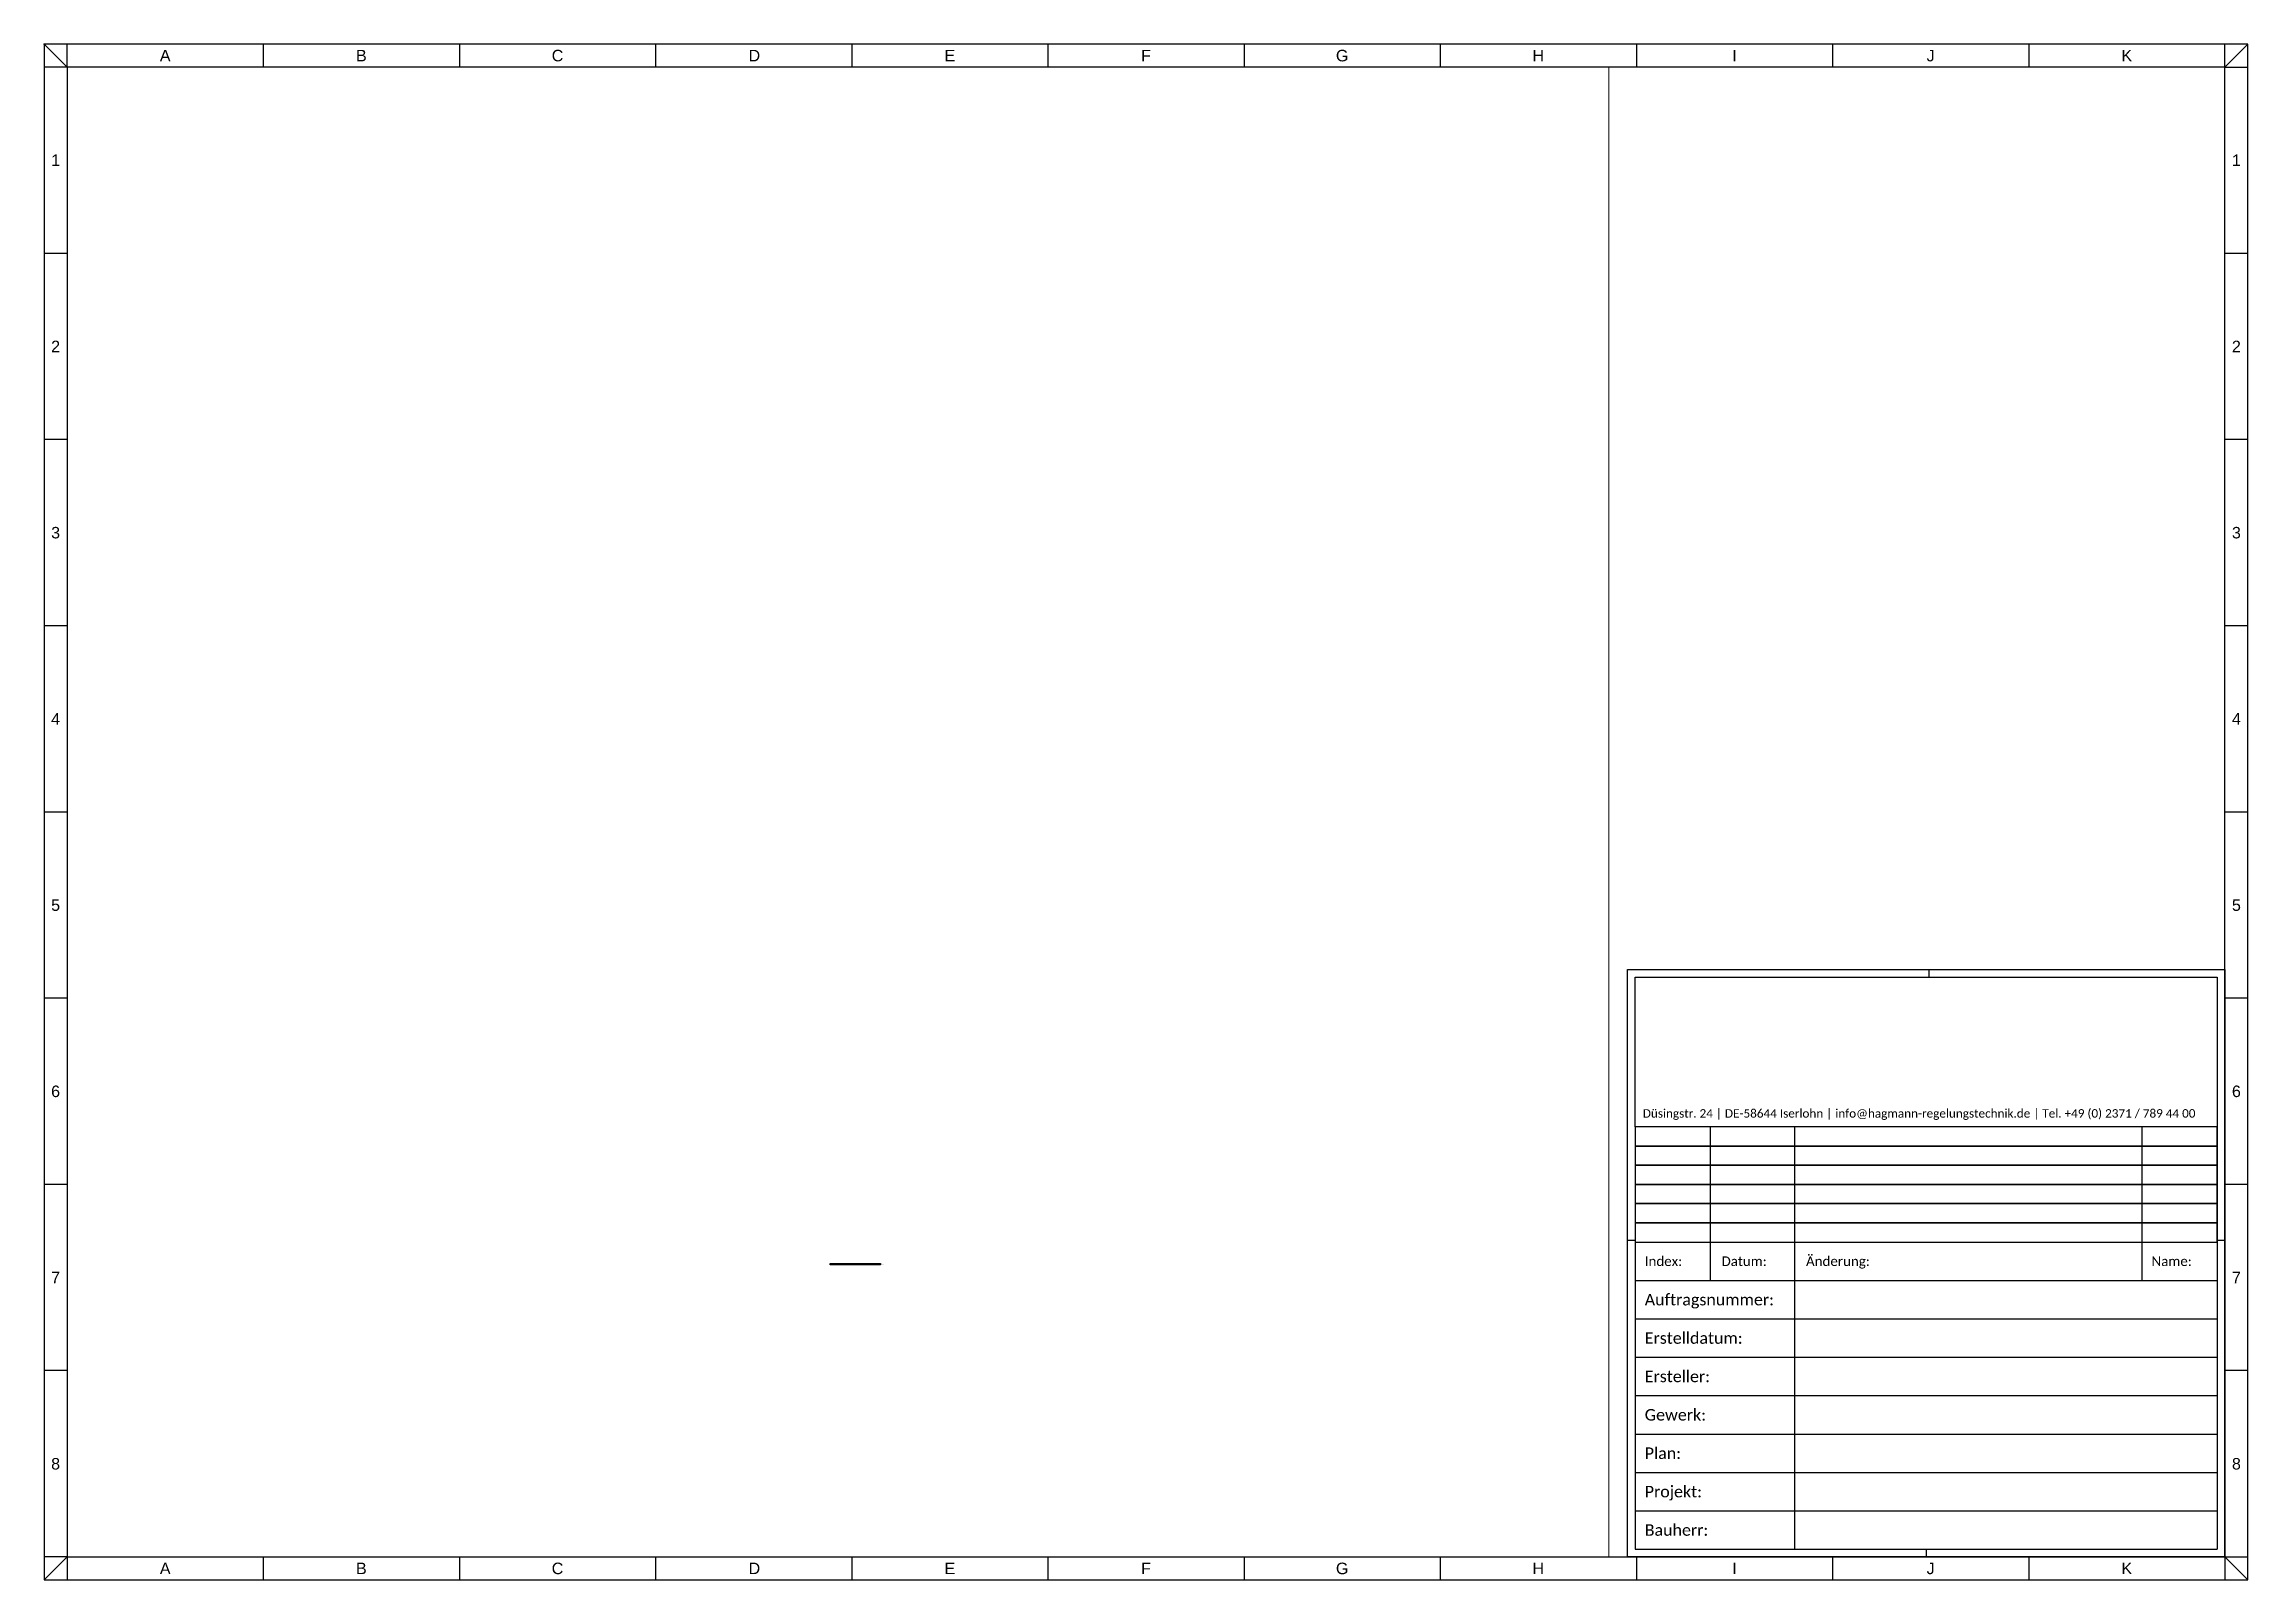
# Paper-space layout 'DIN-A2' of a CAD drawing. Header units: millimetres. Extents: x 10 to 584, y 10 to 410.
# The model-space entities are those that its viewports show. They can reach past a viewport. Long polylines and large blocks are cut down to what shows.
import ezdxf
from ezdxf.enums import TextEntityAlignment as Align

# ---------------------------------------------------------------- set-up
doc = ezdxf.new("R2010")
doc.units = ezdxf.units.MM
doc.header["$LTSCALE"] = 100
doc.layers.add('GA-Inhaltsverzeichnis-Daten', color=7, linetype='Continuous')
doc.layers.add('GA-Inhaltsverzeichnis-Rahmen', color=7, linetype='Continuous')
doc.styles.add('Arial', font='arial.ttf')
doc.styles.add('Calibri', font='calibri.ttf')
doc.styles.add('Calibri Bold', font='calibri.ttf')
doc.styles.get("Standard").update_dxf_attribs({"font": 'arial.ttf'})

# ---------------------------------------------------------------- blocks, each defined once
blk = doc.blocks.new('RSH_Blattrahmen_DIN_A2_V3')
for p, q in [((16, 404), (10, 410)), ((16, 404), (16, 410)), ((67.09, 410), (67.09, 404)), ((118.18, 410), (118.18, 404)), ((169.27, 410), (169.27, 404)), ((220.36, 410), (220.36, 404)), ((271.45, 410), (271.45, 404)), ((322.55, 410), (322.55, 404)), ((373.64, 410), (373.64, 404)), ((424.73, 410), (424.73, 404)), ((475.82, 410), (475.82, 404)), ((526.91, 410), (526.91, 404)), ((578, 404), (584, 410)), ((578, 404), (578, 410)), ((16, 404), (10, 404)), ((578, 404), (584, 404)), ((16, 355.5), (10, 355.5)), ((584, 355.5), (578, 355.5)), ((16, 307), (10, 307)), ((584, 307), (578, 307)), ((16, 258.5), (10, 258.5)), ((584, 258.5), (578, 258.5)), ((16, 210), (10, 210)), ((584, 210), (578, 210)), ((16, 161.5), (10, 161.5)), ((584, 161.5), (578, 161.5)), ((16, 113), (10, 113)), ((584, 113), (578, 113)), ((16, 64.5), (10, 64.5)), ((584, 64.5), (578, 64.5)), ((16, 16), (10, 10)), ((16, 16), (10, 16)), ((16, 16), (16, 10)), ((67.09, 16), (67.09, 10)), ((118.18, 16), (118.18, 10)), ((169.27, 16), (169.27, 10)), ((220.36, 16), (220.36, 10)), ((271.45, 16), (271.45, 10)), ((322.55, 16), (322.55, 10)), ((373.64, 16), (373.64, 10)), ((424.73, 16), (424.73, 10)), ((475.82, 16), (475.82, 10)), ((526.91, 16), (526.91, 10)), ((578, 16), (584, 10)), ((578, 16), (584, 16)), ((578, 16), (578, 10))]:
    blk.add_line(p, q)
for points in [[(10, 10), (584, 10), (584, 410), (10, 410)], [(16, 16), (578, 16), (578, 404), (16, 404)]]:
    blk.add_lwpolyline(points, close=True)
blk.add_point((10, 410))
for s, p in [('A', (41.55, 407)), ('B', (92.64, 407)), ('C', (143.73, 407)), ('D', (195, 407)), ('E', (245.91, 407)), ('F', (297, 407)), ('G', (348.09, 407)), ('H', (399.18, 407)), ('I', (450.27, 407)), ('J', (501.36, 407)), ('K', (552.45, 407)), ('1', (13, 379.75)), ('1', (581, 379.75)), ('2', (13, 331.25)), ('2', (581, 331.25)), ('3', (13, 282.75)), ('3', (581, 282.75)), ('4', (13, 234.25)), ('4', (581, 234.25)), ('5', (13, 185.75)), ('5', (581, 185.75)), ('6', (13, 137.25)), ('6', (581, 137.25)), ('7', (13, 88.75)), ('7', (581, 88.75)), ('8', (13, 40.25)), ('8', (581, 40.25)), ('A', (41.55, 13)), ('B', (92.64, 13)), ('C', (143.73, 13)), ('D', (195, 13)), ('E', (245.91, 13)), ('F', (297, 13)), ('G', (348.09, 13)), ('H', (399.18, 13)), ('I', (450.27, 13)), ('J', (501.36, 13)), ('K', (552.45, 13))]:
    blk.add_text(s, height=3).set_placement(p, align=Align.MIDDLE_CENTER)
blk = doc.blocks.new('RSH_Plankopf_V2')
for p, q in [((-77, 151), (-77, 153)), ((-153.6, 133.5), (-153.6, 135.5)), ((-153.6, 132.5), (-153.6, 134.5)), ((-153.6, 131.5), (-153.6, 133.5)), ((-153.6, 112), (-153.6, 22)), ((-134.1, 112), (-134.1, 72)), ((-112.1, 112), (-112.1, 72)), ((-21.6, 112), (-21.6, 72)), ((-2, 112), (-2, 2)), ((-2, 87), (-153.6, 87)), ((-153.6, 87), (-153.6, 82)), ((-2, 82), (-2, 87)), ((-155.6, 82.5), (-153.6, 82.5)), ((-153.6, 82), (-2, 82)), ((-153.6, 82), (-2, 82)), ((-2, 82.5), (0, 82.5)), ((-153.6, 72), (-2, 72)), ((-112.1, 72), (-112.1, 2)), ((-153.6, 62), (-2, 62)), ((-153.6, 52), (-2, 52)), ((-153.6, 42), (-2, 42)), ((-153.6, 32), (-2, 32)), ((-153.6, 22), (-2, 22)), ((-153.6, 22), (-153.6, 12)), ((-153.6, 12), (-2, 12)), ((-153.6, 12), (-153.6, 2)), ((-153.6, 2), (-2, 2)), ((-77.8, 2), (-77.8, 0))]:
    blk.add_line(p, q)
for points in [[(-155.6, 153), (0, 153), (0, 0), (-155.6, 0)], [(-153.6, 151), (-2, 151), (-2, 112), (-153.6, 112)], [(-153.6, 107), (-2, 107), (-2, 112), (-153.6, 112)], [(-153.6, 102), (-2, 102), (-2, 107), (-153.6, 107)], [(-153.6, 97), (-2, 97), (-2, 102), (-153.6, 102)], [(-153.6, 92), (-2, 92), (-2, 97), (-153.6, 97)], [(-153.6, 87), (-2, 87), (-2, 92), (-153.6, 92)]]:
    blk.add_lwpolyline(points, close=True)
for s, height, style, p in [('Düsingstr. 24 | DE-58644 Iserlohn | info@hagmann-regelungstechnik.de | Tel. +49 (0) 2371 / 789 44 00', 2.2, 'Calibri Bold', (-151.6, 115.5)), ('Index:', 2.5, 'Calibri', (-151.1, 77)), ('Datum:', 2.5, 'Calibri', (-131.1, 77)), ('Änderung:', 2.5, 'Calibri', (-109.1, 77)), ('Name:', 2.5, 'Calibri', (-19.1, 77)), ('Auftragsnummer:', 3, 'Calibri', (-151.1, 67)), ('Erstelldatum:', 3, 'Calibri', (-151.1, 57)), ('Ersteller:', 3, 'Calibri', (-151.1, 47)), ('Gewerk:', 3, 'Calibri', (-151.1, 37)), ('Plan:', 3, 'Calibri', (-151.1, 27)), ('Projekt:', 3, 'Calibri', (-151.1, 17)), ('Bauherr:', 3, 'Calibri', (-151.1, 7))]:
    blk.add_text(s, height=height, dxfattribs=dict(style=style)).set_placement(p, align=Align.MIDDLE_LEFT)
at = {"style": 'Calibri'}
for tag, height, p in [('INDEX6', 2, (-151.1, 109.5)), ('DATUM6', 2, (-131.1, 109.5)), ('AENDERUNG6', 2, (-109.1, 109.5)), ('NAME6', 2, (-18.6, 109.5)), ('INDEX5', 2, (-151.1, 104.5)), ('DATUM5', 2, (-131.1, 104.5)), ('AENDERUNG5', 2, (-109.1, 104.5)), ('NAME5', 2, (-18.6, 104.5)), ('INDEX4', 2, (-151.1, 99.5)), ('DATUM4', 2, (-131.1, 99.5)), ('AENDERUNG4', 2, (-109.1, 99.5)), ('NAME4', 2, (-18.6, 99.5)), ('INDEX3', 2, (-151.1, 94.5)), ('DATUM3', 2, (-131.1, 94.5)), ('AENDERUNG3', 2, (-109.1, 94.5)), ('NAME3', 2, (-18.6, 94.5)), ('INDEX2', 2, (-151.1, 89.5)), ('DATUM2', 2, (-131.1, 89.5)), ('AENDERUNG2', 2, (-109.1, 89.5)), ('NAME2', 2, (-18.6, 89.5)), ('INDEX1', 2, (-151.1, 84.5)), ('DATUM1', 2, (-131.1, 84.5)), ('AENDERUNG1', 2, (-109.1, 84.5)), ('NAME1', 2, (-18.6, 84.5)), ('AUFTRAGSNUMMER', 3, (-109.6, 67)), ('ERSTELLDATUM', 3, (-109.6, 57)), ('ERSTELLER', 3, (-109.6, 47)), ('GEWERK', 3, (-109.6, 37)), ('PLAN', 3, (-109.6, 27)), ('PROJEKT', 3, (-109.6, 17)), ('BAUHERR', 3, (-109.6, 7))]:
    blk.add_attdef(tag, text='', height=height, dxfattribs=at).set_placement(p, align=Align.MIDDLE_LEFT)
blk.add_attdef('', (0, 0), '', height=4)

msp = doc.modelspace()

# ---------------------------------------------------------------- linework, layer by layer
at = {"layer": 'GA-Inhaltsverzeichnis-Rahmen'}
for points in [[(0, 0), (120, 0), (120, -15), (0, -15)], [(120, 0), (170, 0), (170, -15), (120, -15)], [(170, 0), (205, 0), (205, -15), (170, -15)], [(205, 0), (250, 0), (250, -15), (205, -15)], [(250, 0), (497, 0), (497, -15), (250, -15)], [(497, 0), (537, 0), (537, -15), (497, -15)]]:
    msp.add_lwpolyline(points, close=True, dxfattribs=at)

# ---------------------------------------------------------------- texts
at = {"layer": 'GA-Inhaltsverzeichnis-Daten', "style": 'Arial'}
for tag, p in [('OC_INHALT_LOS', (5, -8)), ('OC_INHALT_ASP', (125, -8)), ('OC_INHALT_GEWERK', (175, -8)), ('OC_INHALT_ANLAGE', (210, -8)), ('OC_INHALT_ZEICHNUNGSNUMMER', (255, -8)), ('OC_INHALT_SEITE', (502, -8))]:
    msp.add_attdef(tag, text='', height=5, dxfattribs=at).set_placement(p, align=Align.MIDDLE_LEFT)

psp = doc.layouts.new('DIN-A2')

# ---------------------------------------------------------------- block references
for name, p in [('RSH_Blattrahmen_DIN_A2_V3', (0, 0)), ('RSH_Plankopf_V2', (578, 16))]:
    psp.add_blockref(name, p)

# ---------------------------------------------------------------- viewports
at = {"layer": '0'}
psp.add_viewport(center=(216.79, 210), size=(401.58, 388), view_center_point=(82.9, 4816.2), view_height=15890.8728, dxfattribs=at)

doc.saveas('drawing.dxf')
